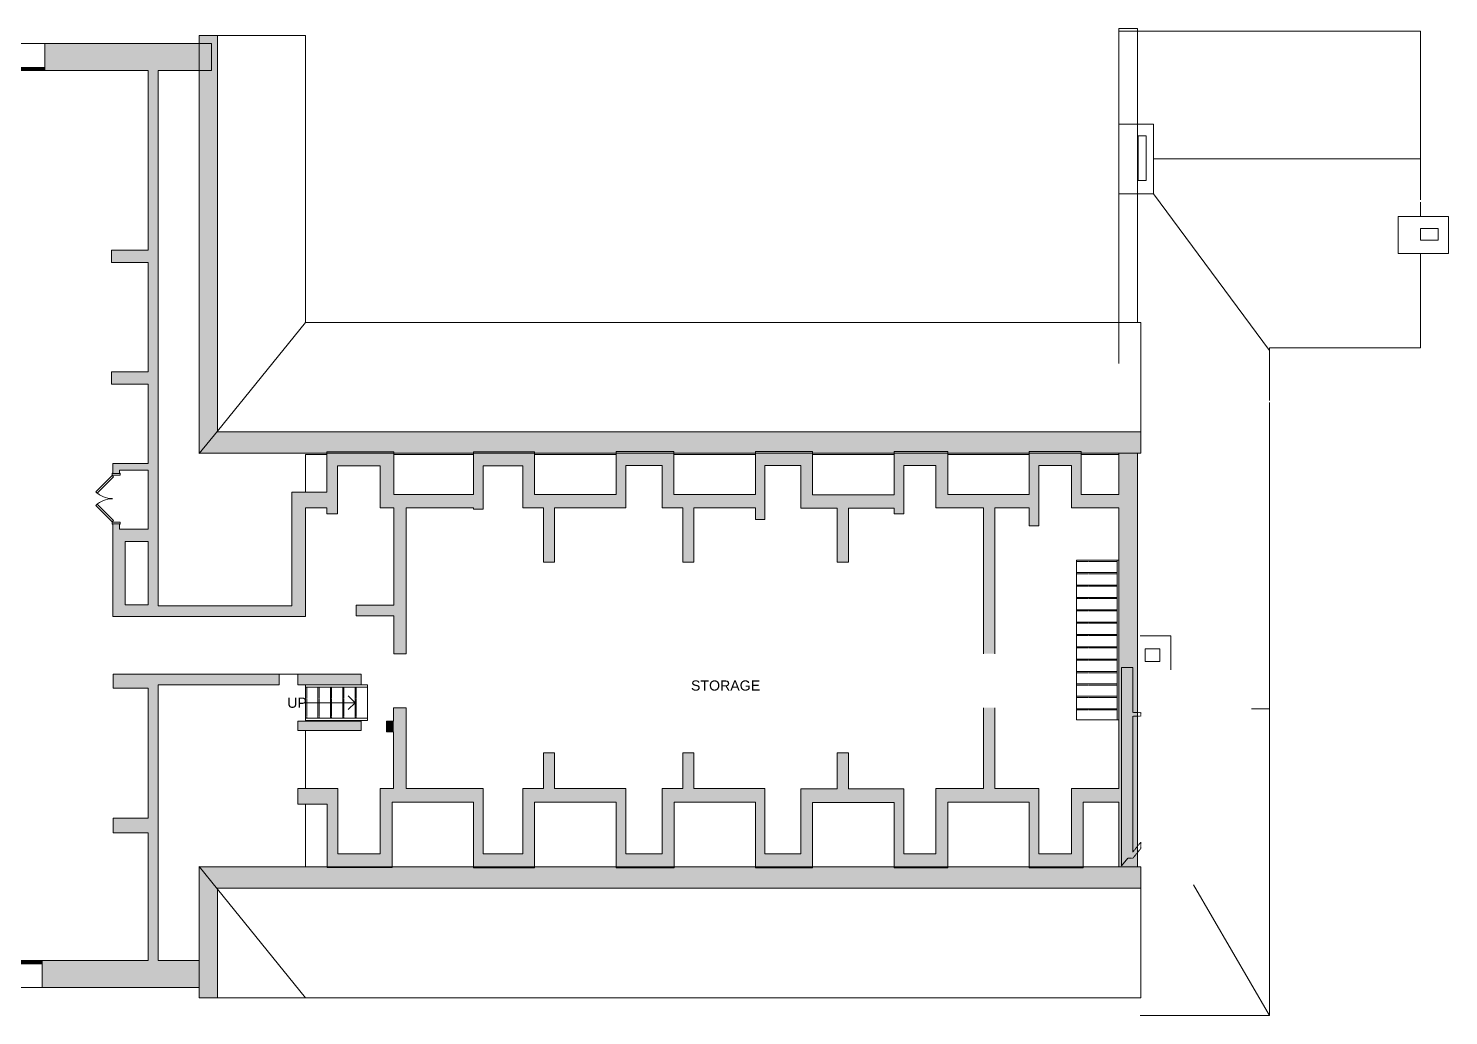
# Model space of a CAD drawing. Header units: inches. Extents: x -1048 to 1504, y -816 to 858.
# Drawn here: x 241 to 1504, y -26 to 852 of the extents above; entities that cross this region are included whole.
import ezdxf

# ---------------------------------------------------------------- set-up
doc = ezdxf.new("R2010")
doc.units = ezdxf.units.IN
doc.header["$MEASUREMENT"] = 0
doc.linetypes.add('Demolished', pattern=[0.1875, 0.125, -0.0625])
doc.linetypes.add('Overhead 1_16_', pattern=[0.101562, 0.0625, -0.039062])
for name, color, linetype, lineweight in [('A-DETL', 90, 'Continuous', 9), ('A-DOOR', 31, 'Continuous', 13), ('A-DOOR-FRAM', 31, 'Continuous', 20), ('A-FLOR', 192, 'Continuous', 13), ('A-GLAZ', 151, 'Continuous', 13), ('A-ROOF', 132, 'Continuous', 13), ('A-ROOF-PATT', 132, 'Continuous', 13), ('A-WALL', 113, 'Continuous', 13), ('A-WALL-PATT', 111, 'Continuous', 13), ('G-ANNO-TEXT', 231, 'Continuous', 9), ('I-WALL', 2, 'Continuous', 13), ('S-STRS', 31, 'Demolished', 9), ('S-STRS-ANNO', 31, 'Continuous', 9), ('S-STRS-IDEN', 31, 'Continuous', 9)]:
    doc.layers.add(name, color=color, linetype=linetype, lineweight=lineweight)
doc.styles.add('Swis721 Lt BT', font='swissl.ttf', dxfattribs={"height": 9})

# ---------------------------------------------------------------- blocks, each defined once
blk = doc.blocks.new('Double Flush - D3 3_5_5_ X 6_10_-5792917-4th Floor Demo')
at = {"layer": 'A-DOOR', "color": 8, "lineweight": 20}
for p, q in [((-20.7, 3.5), (-6.1, 18.1)), ((-4.9, 16.9), (-19.5, 2.3)), ((-6.1, 18.1), (-4.9, 16.9)), ((6.1, 18.1), (4.9, 16.9)), ((4.9, 16.9), (19.5, 2.3)), ((20.7, 3.5), (6.1, 18.1)), ((-19.5, 2.3), (-20.7, 3.5)), ((19.5, 2.3), (20.7, 3.5))]:
    blk.add_line(p, q, dxfattribs=at)
at = {"layer": 'A-DOOR', "lineweight": 9}
for centre, start, end in [((-20.7, 3.5), 359.5, 45), ((20.7, 3.5), 135, 180.5)]:
    blk.add_arc(centre, 20.6, start, end, dxfattribs=at)
at = {"layer": 'A-DOOR-FRAM', "color": 8}
for p, q in [((-22.8, 3.5), (-20.8, 3.5)), ((-22.8, 3.5), (-22.8, 3)), ((-22.8, 3), (-22.3, 3)), ((-22.3, -3), (-22.3, 3)), ((-20.8, -3.5), (-20.8, 3.5)), ((20.8, -3.5), (20.8, 3.5)), ((20.8, 3.5), (22.8, 3.5)), ((22.3, 3), (22.8, 3)), ((22.3, -3), (22.3, 3)), ((22.8, 3.5), (22.8, 3)), ((-22.8, -3), (-22.3, -3)), ((-22.8, -3.5), (-22.8, -3)), ((-22.8, -3.5), (-20.8, -3.5)), ((20.8, -3.5), (22.8, -3.5)), ((22.3, -3), (22.8, -3)), ((22.8, -3.5), (22.8, -3))]:
    blk.add_line(p, q, dxfattribs=at)
blk = doc.blocks.new('FP_3-4th Floor Demo')
at = {"layer": 'A-GLAZ'}
for p, q in [((15, 11.25), (15, 10.5)), ((15, 10), (15, 9.25)), ((21, 10.5), (21, 11.25)), ((21, 9.25), (21, 10))]:
    blk.add_line(p, q, dxfattribs=at)
blk = doc.blocks.new('Half-round_Fanlight_2499 - 72_ Diameter 2-6971741-4th Floor Demo')
at = {"layer": 'A-GLAZ'}
h = blk.add_hatch(color=250, dxfattribs=at)
h.paths.add_polyline_path([(3.5, 10.5), (3.4, 10.5), (3.4, 10), (3.5, 10)], flags=0)
h.paths.add_polyline_path([(8.1, 10.5), (7.4, 10.5), (7.4, 10), (8.1, 10)], flags=0)
h.paths.add_polyline_path([(27.9, 10.5), (27.9, 10), (28.6, 10), (28.6, 10.5)], flags=0)
h.paths.add_polyline_path([(32.6, 10.5), (32.5, 10.5), (32.5, 10), (32.6, 10), (32.6, 10.1)], flags=0)
blk.add_hatch(color=250, dxfattribs=at).paths.add_polyline_path([(7.9, 10.5), (3.4, 10.5), (3.4, 10), (32.6, 10), (32.6, 10.5), (20.9, 10.5)], flags=0)
at = {"layer": 'A-GLAZ', "lineweight": 9}
for p, q in [((3.4, 12), (32.6, 12)), ((3.4, 11.2), (15, 11.2)), ((15, 9.3), (3.4, 9.3)), ((21, 11.2), (32.6, 11.2)), ((32.6, 9.3), (21, 9.3)), ((32.6, -12), (3.4, -12))]:
    blk.add_line(p, q, dxfattribs=at)
at = {"layer": 'A-GLAZ', "color": 8, "lineweight": 20}
for p, q in [((3.5, 10.5), (3.4, 10.5)), ((32.6, 10.5), (3.4, 10.5)), ((3.4, 10), (3.5, 10)), ((3.4, 10), (32.6, 10)), ((3.5, 10), (3.5, 10.5)), ((8.1, 10.5), (7.4, 10.5)), ((7.4, 10.5), (7.4, 10)), ((7.4, 10), (8.1, 10)), ((8.1, 10), (8.1, 10.5)), ((28.6, 10.5), (27.9, 10.5)), ((27.9, 10.5), (27.9, 10)), ((27.9, 10), (28.6, 10)), ((28.6, 10), (28.6, 10.5)), ((32.6, 10.5), (32.5, 10.5)), ((32.5, 10.5), (32.5, 10)), ((32.5, 10), (32.6, 10))]:
    blk.add_line(p, q, dxfattribs=at)
at = {"layer": 'A-GLAZ'}
for p, q in [((15, 10.5), (15, 11.2)), ((15, 11.2), (21, 11.2)), ((15, 9.3), (15, 10)), ((21, 9.3), (15, 9.3)), ((21, 11.2), (21, 10.5)), ((21, 10), (21, 9.3))]:
    blk.add_line(p, q, dxfattribs=at)
blk.add_blockref('FP_3-4th Floor Demo', (0, 0), dxfattribs=at)
blk = doc.blocks.new('FP_5-4th Floor Demo')
at = {"layer": 'A-GLAZ'}
for p, q in [((15, 11.25), (15, 10.5)), ((15, 10), (15, 9.25)), ((21, 10.5), (21, 11.25)), ((21, 9.25), (21, 10))]:
    blk.add_line(p, q, dxfattribs=at)
blk = doc.blocks.new('Half-round_Fanlight_2499 - 72_ Diameter 2-V4-4th Floor Demo')
at = {"layer": 'A-GLAZ'}
blk.add_hatch(color=250, dxfattribs=at).paths.add_polyline_path([(15.1, 10), (30.1, 10), (30.1, 10.5), (5.9, 10.5), (5.9, 10)], flags=0)
h = blk.add_hatch(color=250, dxfattribs=at)
h.paths.add_polyline_path([(28.6, 10), (28.6, 10.5), (27.9, 10.5), (27.9, 10), (28.1, 10)], flags=0)
h.paths.add_polyline_path([(8.1, 10), (8.1, 10.5), (7.4, 10.5), (7.4, 10)], flags=0)
at = {"layer": 'A-GLAZ', "lineweight": 9}
for p, q in [((5.9, 12), (30.1, 12)), ((5.9, 11.2), (15, 11.2)), ((15, 9.3), (5.9, 9.3)), ((21, 11.2), (30.1, 11.2)), ((30.1, 9.3), (21, 9.3)), ((30.1, -12), (5.9, -12))]:
    blk.add_line(p, q, dxfattribs=at)
at = {"layer": 'A-GLAZ', "color": 8, "lineweight": 20}
for p, q in [((30.1, 10.5), (5.9, 10.5)), ((5.9, 10), (30.1, 10)), ((8.1, 10.5), (7.4, 10.5)), ((7.4, 10.5), (7.4, 10)), ((7.4, 10), (8.1, 10)), ((8.1, 10), (8.1, 10.5)), ((28.6, 10.5), (27.9, 10.5)), ((27.9, 10.5), (27.9, 10)), ((27.9, 10), (28.6, 10)), ((28.6, 10), (28.6, 10.5))]:
    blk.add_line(p, q, dxfattribs=at)
at = {"layer": 'A-GLAZ'}
for p, q in [((15, 10.5), (15, 11.2)), ((15, 11.2), (21, 11.2)), ((15, 9.3), (15, 10)), ((21, 9.3), (15, 9.3)), ((21, 11.2), (21, 10.5)), ((21, 10), (21, 9.3))]:
    blk.add_line(p, q, dxfattribs=at)
blk.add_blockref('FP_5-4th Floor Demo', (0, 0), dxfattribs=at)

msp = doc.modelspace()

# ---------------------------------------------------------------- hatches: boundary and pattern name
at = {"layer": 'A-ROOF-PATT'}
h = msp.add_hatch(color=250, dxfattribs=at)
h.paths.add_polyline_path([(89.4, -10.2), (89.4, 121.7), (73.2, 102.4), (73.2, -10.2)], flags=0)
h.paths.add_polyline_path([(409.3, -10.2), (409.3, 86.5), (393.1, 106.5), (393.1, -10.2)], flags=0)
h.paths.add_polyline_path([(89.4, 457), (89.4, 845.6), (73.2, 845.6), (73.2, 476.3)], flags=0)
h.paths.add_polyline_path([(393.1, 473.8), (409.3, 493.8), (409.3, 845.6), (393.1, 845.6), (393.1, 540.4)], flags=0)
h = msp.add_hatch(color=250, dxfattribs=at)
h.paths.add_polyline_path([(1031.8, 87.2), (1230.7, 87.2), (1230.7, 106.1), (393.4, 106.1), (408.7, 87.2), (823.7, 87.2)], flags=0)
h.paths.add_polyline_path([(393.4, 474.2), (1230.7, 474.2), (1230.7, 493.1), (408.7, 493.1), (407.5, 491.5)], flags=0)
at = {"layer": 'A-WALL-PATT', "lineweight": 9}
h = msp.add_hatch(color=7, dxfattribs=at)
h.paths.add_polyline_path([(404.1, 814.5), (404.1, 838.5), (255.9, 838.5), (255.9, 814.5), (356.7, 814.5)], flags=0)
h.paths.add_polyline_path([(226.6, 814.5), (226.6, 838.5), (93.2, 838.5), (93.2, 814.5), (225.4, 814.5)], flags=0)
for points in [[(356.7, 328.9), (356.7, 814.5), (347.7, 814.5), (347.7, 328.9)], [(347.7, 643.8), (347.7, 654.8), (315.2, 654.8), (315.2, 643.8)], [(347.7, 535.6), (347.7, 546.6), (315.2, 546.6), (315.2, 535.6)], [(516.3, 420.2), (516.3, 475.4), (506.8, 475.4), (506.8, 420.2)], [(554.2, 462.9), (566.2, 462.9), (566.2, 475.4), (516.3, 475.4), (516.3, 462.9)], [(645.7, 424.2), (645.7, 475.4), (637.2, 475.4), (637.2, 424.2)], [(680.9, 462.9), (691.4, 462.9), (691.4, 475.4), (645.7, 475.4), (645.7, 462.9)], [(772.5, 425.4), (772.5, 475.6), (764, 475.6), (764, 425.4)], [(815.4, 463.1), (815.4, 475.6), (772.5, 475.6), (772.5, 463.1), (804.9, 463.1)], [(896.4, 415.3), (896.4, 475.6), (887.9, 475.6), (887.9, 415.3)], [(928.3, 463.1), (938.8, 463.1), (938.8, 475.6), (896.4, 475.6), (896.4, 463.1)], [(1048.5, 463.1), (1059, 463.1), (1059, 475.6), (1011.3, 475.6), (1011.3, 463.1), (1031.8, 463.1)], [(1169, 463.1), (1177.5, 463.1), (1177.5, 475.6), (1131.4, 475.6), (1131.4, 463.1), (1139.9, 463.1)], [(1227.7, 290.4), (1227.7, 474.2), (1211.2, 474.2), (1211.2, 290.4)], [(347.7, 458.9), (347.7, 464.9), (316.3, 464.9), (316.3, 458.9), (322.3, 458.9)], [(566.2, 425.4), (566.2, 462.9), (554.2, 462.9), (554.2, 425.4)], [(691.4, 425.4), (691.4, 462.9), (680.9, 462.9), (680.9, 425.4)], [(815.4, 425.4), (815.4, 463.1), (804.9, 463.1), (804.9, 425.4)], [(938.8, 425.1), (938.8, 463.1), (928.3, 463.1), (928.3, 425.1)], [(1019.8, 420.3), (1019.8, 463.1), (1011.3, 463.1), (1011.3, 420.3)], [(1059, 425.4), (1059, 463.1), (1048.5, 463.1), (1048.5, 425.4)], [(1139.9, 409.4), (1139.9, 463.1), (1131.4, 463.1), (1131.4, 409.4)], [(1177.5, 425.4), (1177.5, 463.1), (1169, 463.1), (1169, 425.4)], [(487.6, 338.4), (487.6, 439.4), (475.6, 439.4), (475.6, 338.4)], [(506.8, 425.4), (506.8, 439.4), (487.6, 439.4), (487.6, 425.4)], [(637.2, 425.4), (637.2, 437.4), (566.2, 437.4), (566.2, 425.4), (615.6, 425.4)], [(764, 425.4), (764, 437.4), (691.4, 437.4), (691.4, 425.4), (709.3, 425.4)], [(833.2, 425.4), (887.9, 425.4), (887.9, 437.4), (815.4, 437.4), (815.4, 425.4), (823.7, 425.4)], [(1011.3, 425.1), (1011.3, 437.1), (938.8, 437.1), (938.8, 425.1), (970.6, 425.1)], [(1100.8, 425.4), (1131.4, 425.4), (1131.4, 437.4), (1059, 437.4), (1059, 425.4), (1090.8, 425.4)], [(1211.2, 425.4), (1211.2, 437.4), (1177.5, 437.4), (1177.5, 425.4)], [(577.2, 295.8), (577.2, 425.4), (566.2, 425.4), (566.2, 295.8)], [(709.3, 377.1), (709.3, 425.4), (699.3, 425.4), (699.3, 377.1)], [(833.2, 377.1), (833.2, 425.4), (823.2, 425.4), (823.2, 377.1), (823.7, 377.1)], [(970.6, 377.1), (970.6, 425.1), (960.6, 425.1), (960.6, 377.1)], [(1100.8, 295.8), (1100.8, 425.4), (1090.8, 425.4), (1090.8, 295.8)], [(327.3, 328.9), (327.3, 406.7), (316.3, 406.7), (316.3, 328.9)], [(347.7, 395.7), (347.7, 406.7), (327.3, 406.7), (327.3, 395.7)], [(347.7, 328.9), (347.7, 339.4), (327.3, 339.4), (327.3, 328.9)], [(487.6, 328.9), (487.6, 338.4), (356.7, 338.4), (356.7, 328.9), (407.5, 328.9)], [(566.2, 329.6), (566.2, 339.1), (532.9, 339.1), (532.9, 329.6)], [(1227.7, 106.1), (1227.7, 290.4), (1211.2, 290.4), (1211.2, 106.1)], [(1213.6, 107.1), (1223.6, 119.4), (1223.6, 283.4), (1213.6, 283.4), (1213.6, 133.4)], [(347.7, 265.1), (347.7, 277.6), (316.7, 277.6), (316.7, 265.1)], [(347.7, 22.8), (356.7, 22.8), (356.7, 268.1), (347.7, 268.1), (347.7, 133.4)], [(566.1, 175.9), (577.1, 175.9), (577.1, 247.8), (566.1, 247.8), (566.1, 226.4)], [(1100.8, 175.9), (1100.8, 247.8), (1090.8, 247.8), (1090.8, 175.9)], [(537.1, 227.4), (537.1, 235.9), (480.8, 235.9), (480.8, 227.4)], [(566.1, 226.4), (566.1, 235.9), (559.8, 235.9), (559.8, 226.4)], [(709.3, 175.9), (709.3, 207.5), (699.3, 207.5), (699.3, 175.9)], [(833.2, 175.9), (833.2, 207.5), (823.2, 207.5), (823.2, 175.9), (823.7, 175.9)], [(970.6, 175.6), (970.6, 207.5), (960.6, 207.5), (960.6, 175.6)], [(506.9, 161.9), (506.9, 175.9), (480.8, 175.9), (480.8, 161.9)], [(516.4, 105.7), (516.4, 175.9), (506.9, 175.9), (506.9, 105.7)], [(564.7, 117.7), (564.7, 175.9), (554.2, 175.9), (554.2, 117.7)], [(637.2, 163.9), (645.7, 163.9), (645.7, 175.9), (564.7, 175.9), (564.7, 163.9), (615.6, 163.9)], [(680.9, 117.8), (691.4, 117.8), (691.4, 175.9), (680.9, 175.9)], [(772.5, 163.9), (772.5, 175.9), (691.4, 175.9), (691.4, 163.9), (764, 163.9)], [(815.5, 117.8), (815.5, 175.9), (805, 175.9), (805, 117.8)], [(887.9, 163.9), (896.4, 163.9), (896.4, 175.9), (815.5, 175.9), (815.5, 163.9), (823.7, 163.9)], [(938.8, 117.8), (938.8, 175.6), (928.3, 175.6), (928.3, 117.8)], [(1011.3, 163.6), (1019.8, 163.6), (1019.8, 175.6), (938.8, 175.6), (938.8, 163.6)], [(1059, 117.8), (1059, 175.9), (1048.5, 175.9), (1048.5, 117.8)], [(1131.5, 163.9), (1140, 163.9), (1140, 175.9), (1059, 175.9), (1059, 163.9)], [(1179.5, 117.8), (1179.5, 175.9), (1169, 175.9), (1169, 117.8)], [(1211.2, 163.9), (1211.2, 175.9), (1179.5, 175.9), (1179.5, 163.9)], [(645.7, 105.3), (645.7, 163.9), (637.2, 163.9), (637.2, 105.3)], [(772.5, 105.3), (772.5, 163.9), (764, 163.9), (764, 105.3)], [(896.4, 105.3), (896.4, 163.9), (887.9, 163.9), (887.9, 105.3)], [(1019.8, 117.8), (1019.8, 163.6), (1011.3, 163.6), (1011.3, 117.8)], [(1140, 117.8), (1140, 163.9), (1131.5, 163.9), (1131.5, 117.8)], [(347.7, 136.6), (347.7, 149.6), (316.7, 149.6), (316.7, 136.6)], [(564.7, 105.7), (564.7, 117.7), (516.4, 117.7), (516.4, 105.7)], [(691.4, 105.3), (691.4, 117.8), (645.7, 117.8), (645.7, 105.3)], [(815.5, 105.3), (815.5, 117.8), (772.5, 117.8), (772.5, 105.3)], [(938.8, 105.3), (938.8, 117.8), (896.4, 117.8), (896.4, 105.3)], [(1059, 105.3), (1059, 117.8), (1011.3, 117.8), (1011.3, 105.3), (1031.8, 105.3)], [(1179.5, 105.3), (1179.5, 117.8), (1131.5, 117.8), (1131.5, 105.3)]]:
    msp.add_hatch(color=7, dxfattribs=at).paths.add_polyline_path(points, flags=0)
h = msp.add_hatch(color=7, dxfattribs=at)
h.paths.add_polyline_path([(316.3, 406.7), (322.3, 406.7), (322.3, 411.4), (316.3, 411.4)], flags=0)
h.paths.add_polyline_path([(322.3, 456.1), (322.3, 458.9), (316.3, 458.9), (316.3, 456.1)], flags=0)
h = msp.add_hatch(color=7, dxfattribs=at)
h.paths.add_polyline_path([(537.1, 268.1), (537.1, 277.6), (480.8, 277.6), (480.8, 268.1)], flags=0)
h.paths.add_polyline_path([(464.3, 268.1), (464.3, 277.6), (347.7, 277.6), (347.7, 268.1), (407.5, 268.1)], flags=0)
h = msp.add_hatch(color=7, dxfattribs=at)
h.paths.add_polyline_path([(393.1, -1.2), (393.1, 22.8), (253.4, 22.8), (253.4, -1.2), (303.4, -1.2)], flags=0)
h.paths.add_polyline_path([(229.1, -1.2), (229.1, 22.8), (89.4, 22.8), (89.4, -1.2), (225.4, -1.2)], flags=0)

# ---------------------------------------------------------------- linework, layer by layer
at = {"layer": 'A-DETL'}
for p, q in [((1211.1, 553.8), (1211.1, 849.6)), ((1211.1, 849.6), (1479.3, 849.6)), ((1479.3, 849.6), (1479.3, 699.4)), ((1241.9, 766.7), (1211.1, 766.7)), ((1241.9, 704.8), (1241.9, 766.7)), ((1228.4, 716.7), (1228.4, 756.5)), ((1228.4, 756.5), (1235.3, 756.5)), ((1235.3, 756.5), (1235.3, 716.7)), ((1241.9, 735.8), (1479.3, 735.8)), ((1235.3, 716.7), (1228.4, 716.7)), ((1211.1, 704.8), (1241.9, 704.8)), ((1345.2, 565.4), (1241.9, 704.8)), ((1479.3, 697.5), (1479.3, 684.7)), ((1459.6, 656.6), (1459.6, 684.7)), ((1459.6, 684.7), (1504.4, 684.7)), ((1504.4, 684.7), (1504.4, 651.6)), ((1495.3, 674), (1479.3, 674)), ((1479.3, 674), (1479.3, 663.7)), ((1495.3, 663.7), (1495.3, 674)), ((1479.3, 663.7), (1495.3, 663.7)), ((1459.6, 651.6), (1459.6, 656.6)), ((1480.1, 651.6), (1459.6, 651.6)), ((1504.4, 651.6), (1479.3, 651.6)), ((1479.3, 651.6), (1479.3, 567.9)), ((1438.6, 567.9), (1345.2, 567.9)), ((1345.2, 567.9), (1345.2, 521.1)), ((1479.3, 567.9), (1438.6, 567.9)), ((1345.2, 519.2), (1345.2, -26.1)), ((1230.2, 311.7), (1257.3, 311.7)), ((1257.3, 311.7), (1257.3, 281.5)), ((1234.7, 300), (1247.6, 300)), ((1234.7, 288.8), (1234.7, 300)), ((1247.6, 300), (1247.6, 288.8)), ((1247.6, 288.8), (1234.7, 288.8)), ((1329.1, 246.7), (1345.2, 246.7)), ((1277.5, 90.3), (1345.2, -26.1)), ((1230.2, -26.1), (1345.2, -26.1))]:
    msp.add_line(p, q, dxfattribs=at)
at = {"layer": 'A-FLOR'}
for p, q in [((506.8, 473), (487.6, 473)), ((487.6, 473), (487.6, 439.4)), ((637.2, 473), (566.2, 473)), ((764, 473), (691.4, 473)), ((887.9, 473), (815.4, 473)), ((1011.3, 473), (938.8, 473)), ((1131.4, 473), (1059, 473)), ((1211.2, 473), (1177.5, 473)), ((1173.6, 236.9), (1173.6, 378.9)), ((1173.6, 378.9), (1211.2, 378.9)), ((464.3, 277.6), (480.8, 277.6)), ((487.6, 268.1), (487.6, 235.9)), ((487.6, 227.4), (487.6, 175.9)), ((1211.2, 236.9), (1173.6, 236.9)), ((487.6, 161.9), (487.6, 106.1))]:
    msp.add_line(p, q, dxfattribs=at)
at = {"layer": 'A-ROOF', "color": 8, "lineweight": 20}
for p, q in [((393.1, 845.6), (393.1, 473.8)), ((409.3, 845.6), (393.1, 845.6)), ((409.3, 493.8), (409.3, 845.6)), ((393.1, 473.8), (409.3, 493.8)), ((1230.7, 493.1), (408.7, 493.1)), ((1230.7, 474.2), (1230.7, 493.1)), ((393.4, 474.2), (1230.7, 474.2)), ((393.1, 106.5), (393.1, -10.2)), ((409.3, 86.5), (393.1, 106.5)), ((1230.7, 106.1), (393.4, 106.1)), ((1230.7, 87.2), (1230.7, 106.1)), ((408.7, 87.2), (1230.7, 87.2)), ((409.3, -10.2), (409.3, 86.5)), ((393.1, -10.2), (409.3, -10.2))]:
    msp.add_line(p, q, dxfattribs=at)
at = {"layer": 'A-ROOF'}
for p, q in [((487.6, 845.6), (409.3, 845.6)), ((487.6, 590.5), (487.6, 845.6)), ((409.3, 493.8), (487.6, 590.5)), ((1230.7, 590.5), (487.6, 590.5)), ((1230.7, 493.1), (1230.7, 590.5)), ((487.6, -10.2), (409.3, 86.5)), ((1230.7, -10.2), (1230.7, 87.2)), ((409.3, -10.2), (1230.7, -10.2))]:
    msp.add_line(p, q, dxfattribs=at)
at = {"layer": 'A-WALL', "lineweight": 9}
for p, q in [((1211.2, 590.5), (1211.2, 851.9)), ((1227.7, 851.9), (1211.2, 851.9)), ((1227.7, 851.9), (1227.7, 590.5))]:
    msp.add_line(p, q, dxfattribs=at)
at = {"layer": 'A-WALL', "color": 8, "lineweight": 20}
for p, q in [((404.1, 838.5), (255.9, 838.5)), ((255.9, 838.5), (255.9, 814.5)), ((404.1, 814.5), (404.1, 838.5)), ((255.9, 814.5), (347.7, 814.5)), ((347.7, 814.5), (347.7, 654.8)), ((356.7, 814.5), (404.1, 814.5)), ((356.7, 338.4), (356.7, 814.5)), ((347.7, 654.8), (315.2, 654.8)), ((315.2, 654.8), (315.2, 643.8)), ((315.2, 643.8), (347.7, 643.8)), ((347.7, 643.8), (347.7, 546.6)), ((347.7, 546.6), (315.2, 546.6)), ((315.2, 546.6), (315.2, 535.6)), ((315.2, 535.6), (347.7, 535.6)), ((347.7, 535.6), (347.7, 464.9)), ((506.8, 475.4), (506.8, 439.4)), ((566.2, 475.4), (506.8, 475.4)), ((566.2, 437.4), (566.2, 475.4)), ((637.2, 475.4), (637.2, 437.4)), ((691.4, 475.4), (637.2, 475.4)), ((691.4, 437.4), (691.4, 475.4)), ((764, 475.6), (764, 437.4)), ((815.4, 475.6), (764, 475.6)), ((815.4, 437.4), (815.4, 475.6)), ((887.9, 475.6), (887.9, 437.4)), ((938.8, 475.6), (887.9, 475.6)), ((938.8, 437.1), (938.8, 475.6)), ((1011.3, 475.6), (1011.3, 437.1)), ((1059, 475.6), (1011.3, 475.6)), ((1059, 437.4), (1059, 475.6)), ((1131.4, 475.6), (1131.4, 437.4)), ((1177.5, 475.6), (1131.4, 475.6)), ((1177.5, 437.4), (1177.5, 475.6)), ((1211.2, 474.2), (1211.2, 437.4)), ((1227.7, 106.1), (1227.7, 474.2)), ((347.7, 464.9), (316.3, 464.9)), ((316.3, 464.9), (316.3, 456.1)), ((316.3, 456.1), (322.3, 456.1)), ((322.3, 458.9), (347.7, 458.9)), ((322.3, 456.1), (322.3, 458.9)), ((347.7, 458.9), (347.7, 406.7)), ((516.3, 420.2), (516.3, 462.9)), ((516.3, 462.9), (554.2, 462.9)), ((554.2, 462.9), (554.2, 425.4)), ((645.7, 424.2), (645.7, 462.9)), ((645.7, 462.9), (680.9, 462.9)), ((680.9, 462.9), (680.9, 425.4)), ((772.5, 425.4), (772.5, 463.1)), ((772.5, 463.1), (804.9, 463.1)), ((804.9, 463.1), (804.9, 425.4)), ((896.4, 415.3), (896.4, 463.1)), ((896.4, 463.1), (928.3, 463.1)), ((928.3, 463.1), (928.3, 425.1)), ((1019.8, 420.3), (1019.8, 463.1)), ((1019.8, 463.1), (1048.5, 463.1)), ((1048.5, 463.1), (1048.5, 425.4)), ((1139.9, 409.4), (1139.9, 463.1)), ((1139.9, 463.1), (1169, 463.1)), ((1169, 463.1), (1169, 425.4)), ((475.6, 439.4), (475.6, 338.4)), ((506.8, 439.4), (475.6, 439.4)), ((637.2, 437.4), (566.2, 437.4)), ((764, 437.4), (691.4, 437.4)), ((887.9, 437.4), (815.4, 437.4)), ((1011.3, 437.1), (938.8, 437.1)), ((1131.4, 437.4), (1059, 437.4)), ((1211.2, 437.4), (1177.5, 437.4)), ((487.6, 328.9), (487.6, 425.4)), ((487.6, 425.4), (506.8, 425.4)), ((506.8, 425.4), (506.8, 420.2)), ((506.8, 420.2), (516.3, 420.2)), ((554.2, 425.4), (566.2, 425.4)), ((566.2, 425.4), (566.2, 339.1)), ((577.2, 425.4), (637.2, 425.4)), ((577.2, 295.8), (577.2, 425.4)), ((637.2, 425.4), (637.2, 424.2)), ((637.2, 424.2), (645.7, 424.2)), ((680.9, 425.4), (699.3, 425.4)), ((699.3, 425.4), (699.3, 377.1)), ((709.3, 425.4), (772.5, 425.4)), ((709.3, 377.1), (709.3, 425.4)), ((804.9, 425.4), (823.2, 425.4)), ((823.2, 425.4), (823.2, 377.1)), ((833.2, 425.4), (887.9, 425.4)), ((833.2, 377.1), (833.2, 425.4)), ((887.9, 425.4), (887.9, 415.3)), ((928.3, 425.1), (960.6, 425.1)), ((960.6, 425.1), (960.6, 377.1)), ((970.6, 425.1), (1011.3, 425.1)), ((970.6, 377.1), (970.6, 425.1)), ((1011.3, 425.1), (1011.3, 420.3)), ((1011.3, 420.3), (1019.8, 420.3)), ((1048.5, 425.4), (1090.8, 425.4)), ((1090.8, 425.4), (1090.8, 295.8)), ((1100.8, 425.4), (1131.4, 425.4)), ((1100.8, 295.8), (1100.8, 425.4)), ((1131.4, 425.4), (1131.4, 409.4)), ((1169, 425.4), (1211.2, 425.4)), ((1211.2, 425.4), (1211.2, 175.9)), ((316.3, 411.4), (316.3, 328.9)), ((322.3, 411.4), (316.3, 411.4)), ((322.3, 406.7), (322.3, 411.4)), ((347.7, 406.7), (322.3, 406.7)), ((887.9, 415.3), (896.4, 415.3)), ((1131.4, 409.4), (1139.9, 409.4)), ((327.3, 339.4), (327.3, 395.7)), ((327.3, 395.7), (347.7, 395.7)), ((347.7, 395.7), (347.7, 339.4)), ((699.3, 377.1), (709.3, 377.1)), ((823.2, 377.1), (833.2, 377.1)), ((960.6, 377.1), (970.6, 377.1)), ((316.3, 328.9), (487.6, 328.9)), ((347.7, 339.4), (327.3, 339.4)), ((475.6, 338.4), (356.7, 338.4)), ((566.2, 339.1), (532.9, 339.1)), ((532.9, 339.1), (532.9, 329.6)), ((532.9, 329.6), (566.2, 329.6)), ((566.2, 329.6), (566.2, 295.8)), ((566.2, 295.8), (577.2, 295.8)), ((1213.6, 283.4), (1213.6, 107.1)), ((1223.6, 283.4), (1213.6, 283.4)), ((1223.6, 243.6), (1223.6, 283.4)), ((464.3, 277.6), (316.7, 277.6)), ((316.7, 277.6), (316.7, 265.1)), ((356.7, 22.8), (356.7, 268.1)), ((356.7, 268.1), (464.3, 268.1)), ((464.3, 268.1), (464.3, 277.6)), ((537.1, 277.6), (480.8, 277.6)), ((480.8, 277.6), (480.8, 268.1)), ((480.8, 268.1), (537.1, 268.1)), ((537.1, 268.1), (537.1, 277.6)), ((316.7, 265.1), (347.7, 265.1)), ((347.7, 265.1), (347.7, 149.6)), ((577.1, 247.8), (566.1, 247.8)), ((566.1, 247.8), (566.1, 235.9)), ((577.1, 175.9), (577.1, 247.8)), ((1090.8, 247.8), (1090.8, 175.9)), ((1100.8, 175.9), (1100.8, 247.8)), ((1223.6, 119.4), (1223.6, 240.1)), ((537.1, 235.9), (480.8, 235.9)), ((480.8, 235.9), (480.8, 227.4)), ((480.8, 227.4), (537.1, 227.4)), ((537.1, 227.4), (537.1, 235.9)), ((566.1, 235.9), (559.8, 235.9)), ((559.8, 235.9), (559.8, 226.4)), ((559.8, 226.4), (566.1, 226.4)), ((566.1, 226.4), (566.1, 175.9)), ((709.3, 207.5), (699.3, 207.5)), ((699.3, 207.5), (699.3, 175.9)), ((709.3, 175.9), (709.3, 207.5)), ((833.2, 207.5), (823.2, 207.5)), ((823.2, 207.5), (823.2, 175.9)), ((833.2, 175.9), (833.2, 207.5)), ((970.6, 207.5), (960.6, 207.5)), ((960.6, 207.5), (960.6, 175.6)), ((970.6, 175.6), (970.6, 207.5)), ((516.4, 175.9), (480.8, 175.9)), ((480.8, 175.9), (480.8, 161.9)), ((516.4, 117.7), (516.4, 175.9)), ((566.1, 175.9), (554.2, 175.9)), ((554.2, 175.9), (554.2, 117.7)), ((645.7, 175.9), (577.1, 175.9)), ((645.7, 117.8), (645.7, 175.9)), ((699.3, 175.9), (680.9, 175.9)), ((680.9, 175.9), (680.9, 117.8)), ((772.5, 175.9), (709.3, 175.9)), ((772.5, 117.8), (772.5, 175.9)), ((823.2, 175.9), (805, 175.9)), ((805, 175.9), (805, 117.8)), ((896.4, 175.9), (833.2, 175.9)), ((896.4, 117.8), (896.4, 175.9)), ((928.3, 175.6), (928.3, 117.8)), ((960.6, 175.6), (928.3, 175.6)), ((1019.8, 175.6), (970.6, 175.6)), ((1019.8, 117.8), (1019.8, 175.6)), ((1048.5, 175.9), (1048.5, 117.8)), ((1090.8, 175.9), (1048.5, 175.9)), ((1140, 175.9), (1100.8, 175.9)), ((1140, 117.8), (1140, 175.9)), ((1169, 175.9), (1169, 117.8)), ((1211.2, 175.9), (1169, 175.9)), ((480.8, 161.9), (506.9, 161.9)), ((506.9, 161.9), (506.9, 105.7)), ((564.7, 105.7), (564.7, 163.9)), ((564.7, 163.9), (637.2, 163.9)), ((637.2, 163.9), (637.2, 105.3)), ((691.4, 105.3), (691.4, 163.9)), ((691.4, 163.9), (764, 163.9)), ((764, 163.9), (764, 105.3)), ((815.5, 105.3), (815.5, 163.9)), ((815.5, 163.9), (887.9, 163.9)), ((887.9, 163.9), (887.9, 105.3)), ((938.8, 105.3), (938.8, 163.6)), ((938.8, 163.6), (1011.3, 163.6)), ((1011.3, 163.6), (1011.3, 105.3)), ((1059, 105.3), (1059, 163.9)), ((1059, 163.9), (1131.5, 163.9)), ((1131.5, 163.9), (1131.5, 105.3)), ((1179.5, 105.3), (1179.5, 163.9)), ((1179.5, 163.9), (1211.2, 163.9)), ((1211.2, 163.9), (1211.2, 106.1)), ((347.7, 149.6), (316.7, 149.6)), ((316.7, 149.6), (316.7, 136.6)), ((316.7, 136.6), (347.7, 136.6)), ((347.7, 136.6), (347.7, 22.8)), ((554.2, 117.7), (516.4, 117.7)), ((680.9, 117.8), (645.7, 117.8)), ((805, 117.8), (772.5, 117.8)), ((928.3, 117.8), (896.4, 117.8)), ((1048.5, 117.8), (1019.8, 117.8)), ((1169, 117.8), (1140, 117.8)), ((1213.6, 107.1), (1219.1, 113.9)), ((506.9, 105.7), (564.7, 105.7)), ((637.2, 105.3), (691.4, 105.3)), ((764, 105.3), (815.5, 105.3)), ((887.9, 105.3), (938.8, 105.3)), ((1011.3, 105.3), (1059, 105.3)), ((1131.5, 105.3), (1179.5, 105.3)), ((347.7, 22.8), (253.4, 22.8)), ((253.4, 22.8), (253.4, -1.2)), ((393.1, 22.8), (356.7, 22.8)), ((253.4, -1.2), (393.1, -1.2))]:
    msp.add_line(p, q, dxfattribs=at)
at = {"layer": 'I-WALL', "color": 10, "linetype": 'Demolished', "lineweight": 20}
for p, q in [((1230.7, 243.6), (1223.6, 243.6)), ((1223.6, 240.1), (1230.7, 240.1)), ((1230.7, 240.1), (1230.7, 243.6)), ((1230.7, 128.2), (1223.6, 119.4)), ((1230.7, 122.6), (1230.7, 128.2)), ((1219.1, 113.9), (1223.6, 113.9)), ((1223.6, 113.9), (1230.7, 122.6))]:
    msp.add_line(p, q, dxfattribs=at)
at = {"layer": 'S-STRS', "linetype": 'Overhead 1_16_'}
for p, q in [((1209.6, 377.9), (1173.6, 377.9)), ((1209.6, 366.9), (1173.6, 366.9)), ((1209.6, 355.9), (1173.6, 355.9)), ((1209.6, 344.9), (1173.6, 344.9)), ((1209.6, 333.9), (1173.6, 333.9)), ((1209.6, 322.9), (1173.6, 322.9)), ((1209.6, 311.9), (1173.6, 311.9)), ((1209.6, 300.9), (1173.6, 300.9)), ((1209.6, 289.9), (1173.6, 289.9)), ((1209.6, 278.9), (1173.6, 278.9)), ((488.8, 266.1), (488.8, 238.4)), ((499.8, 266.1), (499.8, 238.4)), ((510.8, 266.1), (510.8, 238.4)), ((521.8, 266.1), (521.8, 238.4)), ((532.8, 266.1), (532.8, 238.4)), ((1209.6, 267.9), (1173.6, 267.9)), ((1209.6, 256.9), (1173.6, 256.9)), ((1209.6, 245.9), (1173.6, 245.9))]:
    msp.add_line(p, q, dxfattribs=at)
at = {"layer": 'S-STRS', "linetype": 'Continuous'}
for p, q in [((1209.6, 367.9), (1173.6, 367.9)), ((1209.6, 378.9), (1209.6, 367.9)), ((1209.6, 367.9), (1209.6, 356.9)), ((1209.6, 356.9), (1173.6, 356.9)), ((1209.6, 356.9), (1209.6, 345.9)), ((1209.6, 345.9), (1173.6, 345.9)), ((1209.6, 345.9), (1209.6, 334.9)), ((1209.6, 334.9), (1173.6, 334.9)), ((1209.6, 334.9), (1209.6, 323.9)), ((1209.6, 323.9), (1173.6, 323.9)), ((1209.6, 323.9), (1209.6, 312.9)), ((1209.6, 312.9), (1173.6, 312.9)), ((1209.6, 312.9), (1209.6, 301.9)), ((1209.6, 301.9), (1173.6, 301.9)), ((1209.6, 290.9), (1173.6, 290.9)), ((1209.6, 301.9), (1209.6, 290.9)), ((1209.6, 290.9), (1209.6, 279.9)), ((1209.6, 279.9), (1173.6, 279.9)), ((1209.6, 279.9), (1209.6, 268.9)), ((487.8, 268.1), (487.8, 266.1)), ((487.8, 266.1), (498.8, 266.1)), ((487.8, 266.1), (487.8, 238.4)), ((498.8, 266.1), (509.8, 266.1)), ((498.8, 266.1), (498.8, 238.4)), ((509.8, 266.1), (520.8, 266.1)), ((509.8, 266.1), (509.8, 238.4)), ((520.8, 266.1), (531.8, 266.1)), ((520.8, 266.1), (520.8, 238.4)), ((531.8, 266.1), (542.8, 266.1)), ((531.8, 266.1), (531.8, 238.4)), ((537.1, 268.1), (542.8, 268.1)), ((542.8, 266.1), (542.8, 268.1)), ((542.8, 266.1), (542.8, 238.4)), ((1209.6, 268.9), (1173.6, 268.9)), ((1209.6, 268.9), (1209.6, 257.9)), ((1209.6, 257.9), (1173.6, 257.9)), ((1209.6, 257.9), (1209.6, 246.9)), ((1209.6, 246.9), (1173.6, 246.9)), ((1209.6, 246.9), (1209.6, 236.9)), ((487.8, 238.4), (487.8, 236.4)), ((487.8, 238.4), (498.8, 238.4)), ((487.8, 236.4), (542.8, 236.4)), ((498.8, 238.4), (509.8, 238.4)), ((509.8, 238.4), (520.8, 238.4)), ((520.8, 238.4), (531.8, 238.4)), ((531.8, 238.4), (542.8, 238.4)), ((542.8, 236.4), (542.8, 238.4))]:
    msp.add_line(p, q, dxfattribs=at)
at = {"layer": 'S-STRS-ANNO'}
for p, q in [((531.8, 252.2), (525.8, 258.2)), ((487.8, 252.2), (498.8, 252.2)), ((498.8, 252.2), (509.8, 252.2)), ((509.8, 252.2), (520.8, 252.2)), ((520.8, 252.2), (531.8, 252.2)), ((531.8, 252.2), (525.8, 246.2))]:
    msp.add_line(p, q, dxfattribs=at)

# ---------------------------------------------------------------- block references
at = {"layer": 'A-DOOR', "rotation": 89.99999999999993}
msp.add_blockref('Double Flush - D3 3_5_5_ X 6_10_-5792917-4th Floor Demo', (319.3, 433.7), dxfattribs=at)
at = {"layer": 'A-GLAZ', "rotation": 180}
msp.add_blockref('Half-round_Fanlight_2499 - 72_ Diameter 2-6971741-4th Floor Demo', (259.2, 826.5), dxfattribs=at)
at = {"layer": 'A-GLAZ'}
msp.add_blockref('Half-round_Fanlight_2499 - 72_ Diameter 2-V4-4th Floor Demo', (223.2, 10.8), dxfattribs=at)

# ---------------------------------------------------------------- texts
at = {"layer": 'G-ANNO-TEXT', "color": 7, "insert": (830.6, 272), "char_height": 9, "width": 69.69, "attachment_point": 1, "style": 'Swis721 Lt BT'}
msp.add_mtext('STORAGE', dxfattribs=at)
at = {"layer": 'S-STRS-IDEN', "insert": (471.5, 256.7), "char_height": 9, "width": 19.538, "attachment_point": 1, "line_spacing_factor": 1.005062, "style": 'Swis721 Lt BT'}
msp.add_mtext('UP', dxfattribs=at)

doc.saveas('drawing.dxf')
